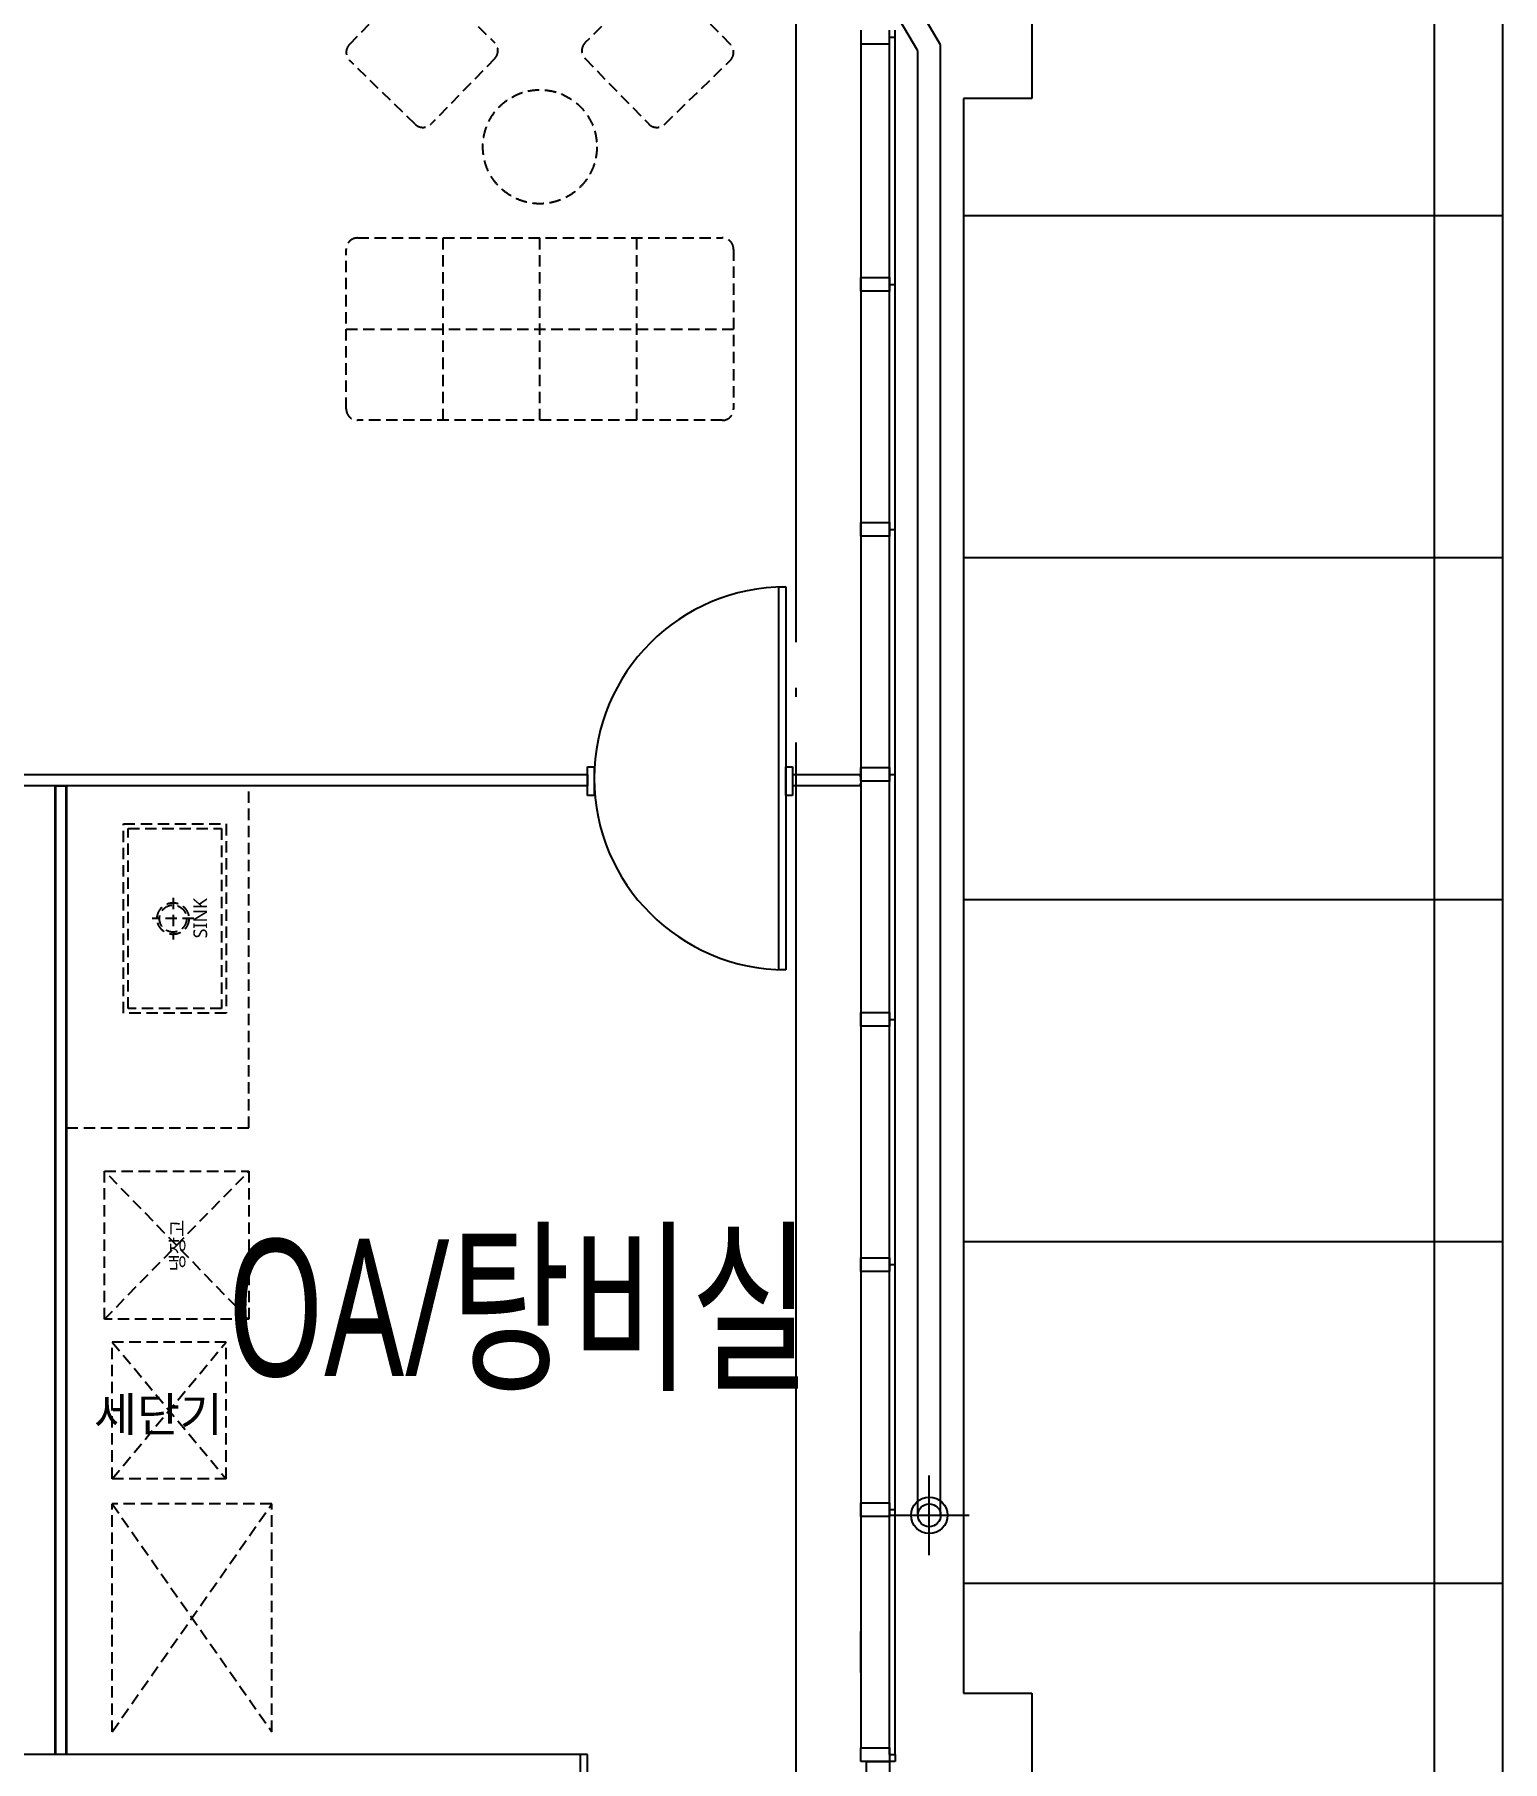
# Model space of a CAD drawing. Header units: millimetres. Extents: x -168200 to 672800, y -7409 to 118800.
# Drawn here: x 277359 to 283800, y 64870 to 72446 of the extents above; entities that cross this region are included whole.
import ezdxf
from ezdxf.enums import TextEntityAlignment as Align

# ---------------------------------------------------------------- set-up
doc = ezdxf.new("R2010")
doc.units = ezdxf.units.MM
doc.header["$LTSCALE"] = 200
doc.linetypes.add('CEN-GAUN', pattern=[32.2, 30, -1, 0.2, -1])
doc.linetypes.add('HIDDEN', pattern=[0.375, 0.25, -0.125])
for name, color, linetype in [('1 BA', 9, 'Continuous'), ('1 CEN', 15, 'CEN-GAUN'), ('1 FUR', 8, 'HIDDEN'), ('1 RM', 8, 'Continuous')]:
    doc.layers.add(name, color=color, linetype=linetype)
doc.styles.add('XR-plan(생기품질센터)내부$0$맑은고딕', font='malgun.ttf')
doc.styles.add('맑은고딕', font='malgun.ttf')
doc.styles.add('스타일1', font='malgun.ttf')

msp = doc.modelspace()

# ---------------------------------------------------------------- linework, layer by layer
at = {"layer": '1 BA'}
for p, q in [((283800, 73400), (283800, 63900)), ((281735, 73100), (281735, 72165)), ((283500, 73100), (283500, 64200)), ((281235, 72374.1), (280960.1, 72839.9)), ((281335, 72401.4), (281066.3, 72856.8)), ((280985, 72465), (280985, 72405)), ((281111, 72405), (281111, 72465)), ((281111, 72435), (281135, 72435)), ((281135, 72435), (281135, 72465)), ((280985, 72405), (281111, 72405)), ((281235, 65950), (281235, 72374.1)), ((281335, 65950), (281335, 72401.4)), ((281735, 72165), (281435, 72165)), ((281435, 72165), (281435, 65170)), ((283800, 71650), (281435, 71650)), ((280985, 71320), (280985, 71380)), ((280985, 71380), (281111, 71380)), ((281111, 71380), (281111, 71320)), ((281111, 71320), (280985, 71320)), ((281111, 71350), (281135, 71350)), ((280985, 70245), (280985, 70305)), ((280985, 70305), (281111, 70305)), ((281111, 70305), (281111, 70245)), ((281111, 70245), (280985, 70245)), ((281111, 70275), (281135, 70275)), ((283800, 70150), (281435, 70150)), ((280625, 68343.2), (280625, 70023.2)), ((280625, 70023.2), (280655, 70023.2)), ((280655, 70023.2), (280655, 68343.2)), ((270300, 69200), (279785, 69200)), ((279785, 69108.2), (279785, 69233.2)), ((279785, 69233.2), (279815, 69233.2)), ((279785, 69200), (279785, 69150)), ((279815, 69233.2), (279815, 69108.2)), ((280655, 69108.2), (280655, 69233.2)), ((280655, 69233.2), (280685, 69233.2)), ((280685, 69233.2), (280685, 69108.2)), ((280685, 69200), (280685, 69150)), ((280685, 69200), (280985, 69200)), ((280985, 69170), (280985, 69230)), ((280985, 69230), (281111, 69230)), ((280985, 69200), (280985, 69150)), ((281111, 69170), (280985, 69170)), ((281111, 69230), (281111, 69170)), ((281111, 69200), (281135, 69200)), ((279785, 69150), (270300, 69150)), ((277450, 64900), (277450, 69150)), ((277450, 69150), (277500, 69150)), ((277500, 69150), (277500, 64900)), ((279815, 69108.2), (279785, 69108.2)), ((280685, 69108.2), (280655, 69108.2)), ((280985, 69150), (280685, 69150)), ((283800, 68650), (281435, 68650)), ((280655, 68343.2), (280625, 68343.2)), ((280985, 68095), (280985, 68155)), ((280985, 68155), (281111, 68155)), ((281111, 68155), (281111, 68095)), ((281111, 68125), (281135, 68125)), ((281111, 68095), (280985, 68095)), ((283800, 67150), (281435, 67150)), ((280985, 67020), (280985, 67080)), ((280985, 67080), (281111, 67080)), ((281111, 67080), (281111, 67020)), ((281111, 67050), (281135, 67050)), ((281111, 67020), (280985, 67020)), ((281285, 65775), (281285, 66125)), ((280985, 65945), (280985, 66005)), ((280985, 66005), (281111, 66005)), ((281111, 66005), (281111, 65945)), ((281111, 65945), (280985, 65945)), ((281110, 65950), (281460, 65950)), ((281111, 65975), (281135, 65975)), ((283800, 65650), (281435, 65650)), ((280985, 65260), (280985, 65440)), ((281435, 65170), (281735, 65170)), ((281735, 65170), (281735, 64200)), ((280985, 64930), (281111, 64930)), ((280985, 64870), (280985, 64930)), ((281111, 64930), (281111, 64870)), ((279785, 64900), (277301.9, 64900)), ((277500, 64900), (277450, 64900)), ((279755, 64800), (279755, 64900)), ((279785, 64800), (279785, 64900)), ((281135, 64870), (280985, 64870)), ((281111, 64900), (281135, 64900)), ((281135, 64900), (281135, 64870))]:
    msp.add_line(p, q, dxfattribs=at)
at = {"layer": '1 BA', "linetype": 'Continuous', "ltscale": 2}
for p, q in [((281111, 64900), (281111, 72435)), ((281135, 64900), (281135, 72435))]:
    msp.add_line(p, q, dxfattribs=at)
at = {"layer": '1 BA', "linetype": 'Continuous'}
msp.add_line((280985, 72405), (280985, 64930), dxfattribs=at)
at = {"layer": '1 BA', "ltscale": 253}
for p, q in [((279785, 69198.4), (270301.6, 69198.4)), ((280983.4, 69198.4), (280685, 69198.4)), ((280983.4, 69190), (280983.4, 69198.4)), ((280985, 69190), (280983.4, 69190)), ((270301.6, 69151.6), (279785, 69151.6)), ((277498.4, 69148.4), (277451.6, 69148.4)), ((277451.6, 69148.4), (277451.6, 64901.6)), ((277498.4, 64901.6), (277498.4, 69148.4)), ((280685, 69151.6), (280983.4, 69151.6)), ((280983.4, 69151.6), (280983.4, 69160)), ((280983.4, 69160), (280985, 69160)), ((277451.6, 64901.6), (277460, 64901.6)), ((277460, 64901.6), (277460, 64900)), ((277490, 64900), (277490, 64901.6)), ((277490, 64901.6), (277498.4, 64901.6))]:
    msp.add_line(p, q, dxfattribs=at)
at = {"layer": '1 BA'}
msp.add_lwpolyline([(281110, 64870), (281110, 64770), (281010, 64770), (281010, 64870)], close=True, dxfattribs=at)
for radius in [80, 50]:
    msp.add_circle((281285, 65950), radius, dxfattribs=at)
for centre, start, end in [((280655.8, 69182.4), 90.05479, 179.94521), ((280655.8, 69184), 180.05479, 269.94521)]:
    msp.add_arc(centre, 840.8, start, end, dxfattribs=at)
at = {"layer": '1 CEN'}
msp.add_line((280700, 95100), (280700, 32900), dxfattribs=at)
at = {"layer": '1 FUR'}
for p, q in [((278741.1, 72402.4), (279020, 72689.1)), ((279090.7, 72690.1), (279377.4, 72411.1)), ((280062.5, 72690.1), (279775.9, 72411.1)), ((280412.2, 72402.4), (280133.2, 72689.1)), ((279028.7, 72052.8), (278742, 72331.7)), ((279378.4, 72340.4), (279099.4, 72053.7)), ((279774.9, 72340.4), (280053.9, 72053.7)), ((280124.6, 72052.8), (280411.2, 72331.7)), ((278776.6, 71553.5), (280376.6, 71553.5)), ((279151.6, 70753.5), (279151.6, 71553.5)), ((279576.6, 70753.5), (279576.6, 71553.5)), ((280001.6, 70753.5), (280001.6, 71553.5)), ((278726.6, 70803.5), (278726.6, 71503.5)), ((280426.6, 71503.5), (280426.6, 70803.5)), ((278726.6, 71153.5), (280426.6, 71153.5)), ((280376.6, 70753.5), (278776.6, 70753.5)), ((278300, 69150), (277500, 69150)), ((278300, 67650), (278300, 69150)), ((277750, 68152.7), (277750, 68982.7)), ((277750, 68982.7), (278200, 68982.7)), ((277770, 68172.7), (277770, 68962.7)), ((277770, 68962.7), (278180, 68962.7)), ((278180, 68962.7), (278180, 68172.7)), ((278200, 68982.7), (278200, 68152.7)), ((277967, 68659.1), (277967, 68476.4)), ((278058.3, 68567.7), (277875.7, 68567.7)), ((278200, 68152.7), (277750, 68152.7)), ((278180, 68172.7), (277770, 68172.7)), ((277500, 67650), (278300, 67650)), ((278297.1, 66810), (277666, 67460)), ((277666, 66810), (278300, 67460)), ((277666, 66810), (277666, 67460)), ((277666, 67460), (278300, 67460)), ((278300, 67460), (278300, 66810)), ((278300, 66810), (277666, 66810)), ((278200, 66710), (277700, 66710)), ((277700, 66110), (278200, 66710)), ((277700, 66710), (278200, 66110)), ((278200, 66110), (278200, 66710)), ((278200, 66110), (277700, 66110)), ((278400, 66000), (277700, 66000)), ((277700, 65000), (278400, 66000)), ((277700, 66000), (278400, 65000)), ((278400, 65000), (278400, 66000))]:
    msp.add_line(p, q, dxfattribs=at)
for points in [[(277700, 66110), (277700, 66710)], [(277700, 65000), (277700, 66000)]]:
    msp.add_lwpolyline(points, dxfattribs=at)
for centre, radius in [((279576.6, 71953.5), 250), ((277967, 68567.7), 69.5), ((277967, 68567.7), 59.4)]:
    msp.add_circle(centre, radius, dxfattribs=at)
for centre, start, end in [((278776.9, 72367.6), 135.77985, 225.77985), ((279342.5, 72375.3), 315.77985, 45.77985), ((279810.7, 72375.3), 134.22015, 224.22015), ((280376.4, 72367.6), 314.22015, 44.22015), ((279063.6, 72088.6), 225.77985, 315.77985), ((280089.7, 72088.6), 224.22015, 314.22015), ((278776.6, 71503.5), 90, 180), ((280376.6, 71503.5), 0, 90), ((278776.6, 70803.5), 180, 270), ((280376.6, 70803.5), 270, 360)]:
    msp.add_arc(centre, 50, start, end, dxfattribs=at)

# ---------------------------------------------------------------- texts
at = {"layer": '1 FUR', "style": '맑은고딕'}
for s, p in [('SINK', (278086.5, 68569.4)), ('냉장고', (277985.8, 67133.3))]:
    msp.add_text(s, height=60, rotation=90, dxfattribs=at).set_placement(p, align=Align.MIDDLE_CENTER)
at = {"layer": '1 FUR', "style": 'XR-plan(생기품질센터)내부$0$맑은고딕'}
msp.add_text('세단기', height=150, dxfattribs=at).set_placement((277620.2, 66317.4))
at = {"layer": '1 RM', "style": '스타일1', "width": 0.7}
msp.add_text('OA/탕비실', height=600, dxfattribs=at).set_placement((279484.6, 66866.6), align=Align.MIDDLE)

doc.saveas('drawing.dxf')
